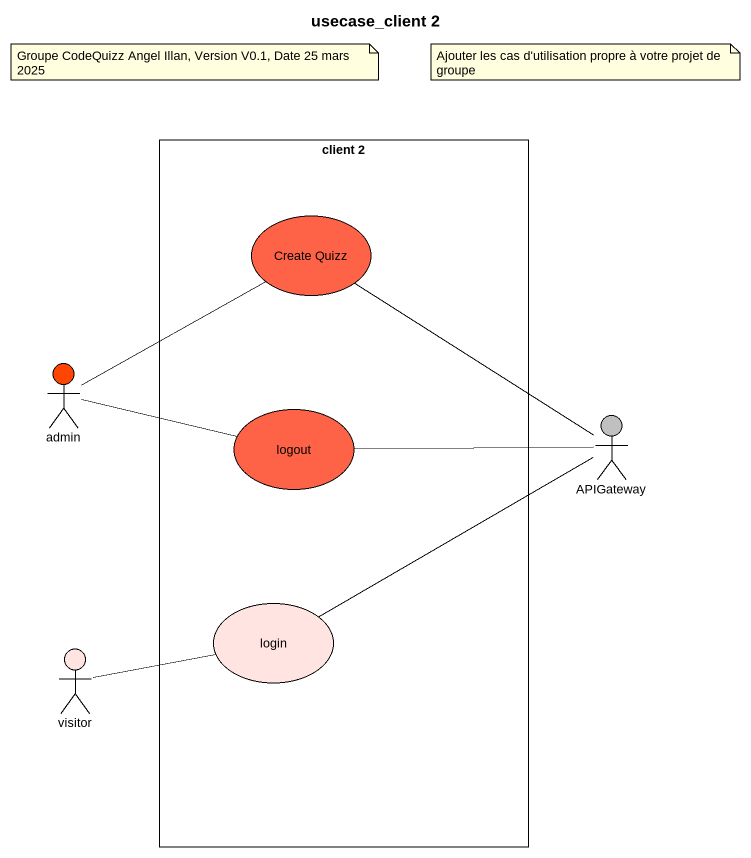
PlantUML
@startuml
title usecase_client 2
rectangle "client 2" as client_2 {
  usecase "Create Quizz" as Create_Quizz #FF6347
  usecase logout #FF6347
  usecase login #FFE4E1
}
actor admin #FF4500
actor APIGateway #C0C0C0
actor visitor #FFE4E1
Create_Quizz -- APIGateway
admin -up- Create_Quizz
admin -right- logout
logout -right- APIGateway
visitor -right- login
login -right- APIGateway
note as N1
  Groupe CodeQuizz Angel Illan, Version V0.1, Date 25 mars 2025
end note
note as N2
  Ajouter les cas d'utilisation propre à votre projet de groupe
end note
@enduml
